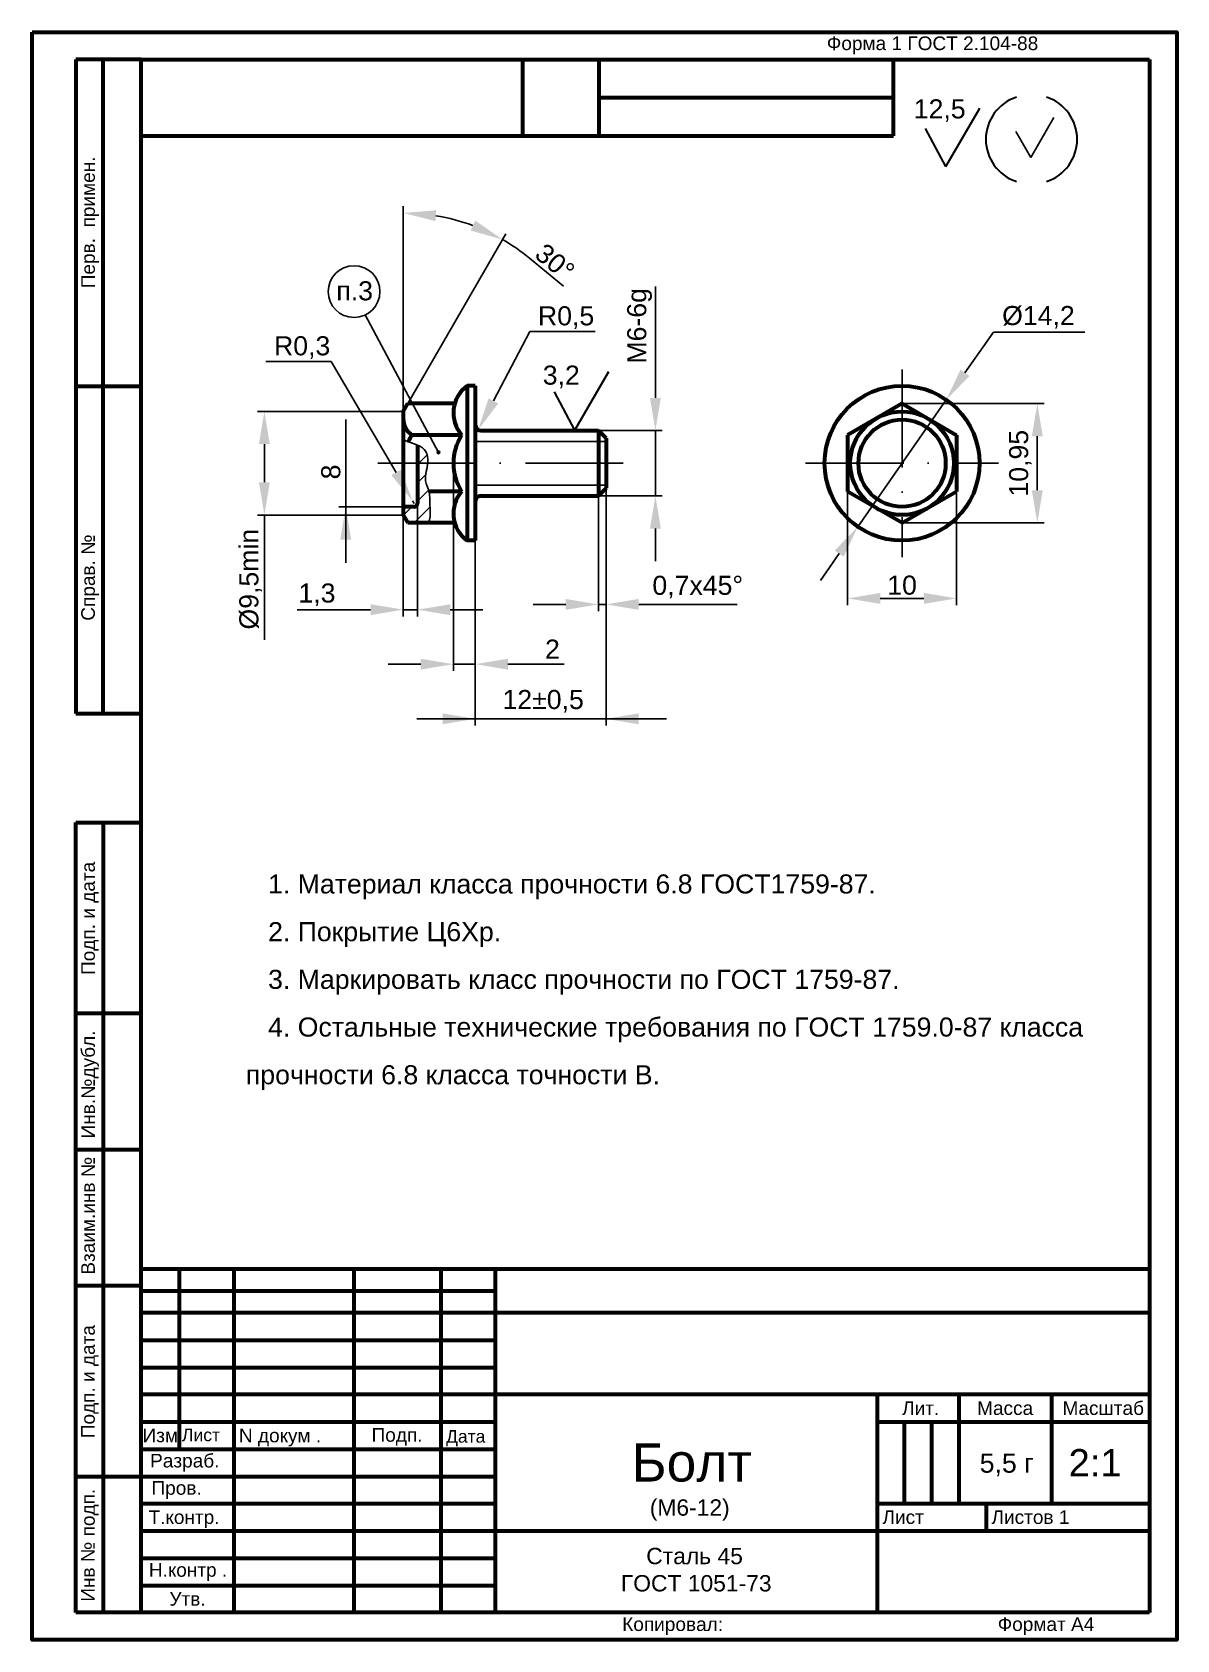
# Model space of a CAD drawing. Extents: x -514 to -304, y 327 to 622.
import ezdxf

# ---------------------------------------------------------------- set-up
doc = ezdxf.new("R2010")
doc.units = 0
doc.linetypes.add('ACAD_ISO04W100', pattern=[30, 24, -3, 0, -3])
doc.linetypes.add('ACAD_ISO10W100', pattern=[18, 12, -3, 0, -3])
doc.layers.get('0').update_dxf_attribs({"linetype": 'CONTINUOUS'})
doc.layers.get('Defpoints').update_dxf_attribs({"linetype": 'CONTINUOUS'})
for name, color, linetype, lineweight in [('Осевуха', 210, 'ACAD_ISO10W100', 25), ('Основная', 41, 'CONTINUOUS', 60), ('Размерная', 91, 'CONTINUOUS', 25), ('текст', 50, 'CONTINUOUS', 25)]:
    doc.layers.add(name, color=color, linetype=linetype, lineweight=lineweight)
doc.styles.get("Standard").update_dxf_attribs({"font": 'arial.ttf'})
doc.dimstyles.new('ISO-25_WS', dxfattribs={"dimtxt": 3.5, "dimasz": 6, "dimexe": 1.25, "dimexo": 0.01, "dimtad": 1, "dimdec": 4, "dimdsep": 46, "dimtxsty": 'STANDARD', "dimcen": 6, "dimadec": 0, "dimazin": 0, "dimtfac": 1, "dimtdec": 4, "dimtmove": 0, "dimatfit": 3, "dimfxl": 1, "dimtolj": 1, "dimtzin": 0, "dimarcsym": 0})

# ---------------------------------------------------------------- blocks, each defined once
blk = doc.blocks.new('*D109')
at = {"layer": 'Defpoints', "color": 0, "linetype": 'Continuous', "transparency": 16777216}
for p in [(-364.11, 537.42), (-344.11, 537.42), (-344.11, 517.8)]:
    blk.add_point(p, dxfattribs=at)
at = {"layer": 'Размерная', "color": 0, "linetype": 'Continuous', "lineweight": -2, "transparency": 16777216}
for p, q in [((-364.11, 537.41), (-364.11, 516.55)), ((-344.11, 537.41), (-344.11, 516.55)), ((-358.11, 517.8), (-350.11, 517.8))]:
    blk.add_line(p, q, dxfattribs=at)
at = {"layer": 'Размерная', "color": 0, "linetype": 'Continuous', "transparency": 16777216}
for points in [[(-358.11, 518.8), (-358.11, 516.8), (-364.11, 517.8)], [(-350.11, 518.8), (-350.11, 516.8), (-344.11, 517.8)]]:
    blk.add_solid(points, dxfattribs=at)
at = {"layer": 'Размерная', "color": 0, "linetype": 'Continuous', "transparency": 16777216, "insert": (-354.11, 520.21), "char_height": 3.5, "attachment_point": 5}
blk.add_mtext('\\A1;10', dxfattribs=at)
blk = doc.blocks.new('*D110')
at = {"layer": 'Defpoints', "color": 0, "linetype": 'Continuous', "transparency": 16777216}
for p in [(-354.11, 553.55), (-354.11, 531.65), (-329.3, 531.65)]:
    blk.add_point(p, dxfattribs=at)
at = {"layer": 'Размерная', "color": 0, "linetype": 'Continuous', "lineweight": -2, "transparency": 16777216}
for p, q in [((-354.1, 553.55), (-328.05, 553.55)), ((-329.3, 547.55), (-329.3, 537.65)), ((-354.1, 531.65), (-328.05, 531.65))]:
    blk.add_line(p, q, dxfattribs=at)
at = {"layer": 'Размерная', "color": 0, "linetype": 'Continuous', "transparency": 16777216}
for points in [[(-330.3, 547.55), (-328.3, 547.55), (-329.3, 553.55)], [(-330.3, 537.65), (-328.3, 537.65), (-329.3, 531.65)]]:
    blk.add_solid(points, dxfattribs=at)
at = {"layer": 'Размерная', "color": 0, "linetype": 'Continuous', "transparency": 16777216, "insert": (-332.4, 542.6), "char_height": 3.5, "attachment_point": 5, "rotation": 90}
blk.add_mtext('\\A1;10,95', dxfattribs=at)
blk = doc.blocks.new('*D112')
at = {"layer": 'Defpoints', "color": 0, "linetype": 'Continuous', "transparency": 16777216}
for p in [(-431.88, 548.71), (-431.41, 549.6)]:
    blk.add_point(p, dxfattribs=at)
at = {"layer": 'Размерная', "color": 0, "linetype": 'Continuous', "lineweight": -2, "transparency": 16777216}
blk.add_line((-422.41, 566.76), (-429.09, 554.03), dxfattribs=at)
at = {"layer": 'Размерная', "color": 0, "linetype": 'Continuous', "transparency": 16777216}
blk.add_solid([(-429.97, 554.49), (-428.2, 553.56), (-431.88, 548.71)], dxfattribs=at)
blk = doc.blocks.new('*D111')
at = {"layer": 'Defpoints', "color": 0, "linetype": 'Continuous', "transparency": 16777216}
for p in [(-409.8125, 545.6), (-408.4125, 545.6), (-409.8125, 516.7)]:
    blk.add_point(p, dxfattribs=at)
at = {"layer": 'Размерная', "color": 0, "linetype": 'Continuous', "lineweight": -2, "transparency": 16777216}
for p, q in [((-409.8125, 545.59), (-409.8125, 515.45)), ((-408.4125, 545.59), (-408.4125, 515.45)), ((-415.8125, 516.7), (-421.8125, 516.7)), ((-409.8125, 516.7), (-408.4125, 516.7)), ((-402.4125, 516.7), (-384.375, 516.7))]:
    blk.add_line(p, q, dxfattribs=at)
at = {"layer": 'Размерная', "color": 0, "linetype": 'Continuous', "transparency": 16777216}
for points in [[(-415.8125, 517.7), (-415.8125, 515.7), (-409.8125, 516.7)], [(-402.4125, 517.7), (-402.4125, 515.7), (-408.4125, 516.7)]]:
    blk.add_solid(points, dxfattribs=at)
blk = doc.blocks.new('*D113')
at = {"layer": 'Defpoints', "color": 0, "linetype": 'Continuous', "transparency": 16777216}
for p in [(-346, 554.25), (-362.22, 530.95)]:
    blk.add_point(p, dxfattribs=at)
at = {"layer": 'Размерная', "color": 0, "linetype": 'Continuous', "lineweight": -2, "transparency": 16777216}
for p, q in [((-337.36, 566.66), (-342.57, 559.18)), ((-362.22, 530.95), (-346, 554.25)), ((-365.65, 526.02), (-369.08, 521.1))]:
    blk.add_line(p, q, dxfattribs=at)
at = {"layer": 'Размерная', "color": 0, "linetype": 'Continuous', "transparency": 16777216}
for points in [[(-343.39, 559.75), (-341.75, 558.61), (-346, 554.25)], [(-366.47, 526.59), (-364.83, 525.45), (-362.22, 530.95)]]:
    blk.add_solid(points, dxfattribs=at)
blk = doc.blocks.new('*D114')
at = {"layer": 'Defpoints', "color": 0, "linetype": 'Continuous', "transparency": 16777216}
for p in [(-436.41, 542.6), (-432.41, 542.6), (-432.41, 505.73)]:
    blk.add_point(p, dxfattribs=at)
at = {"layer": 'Размерная', "color": 0, "linetype": 'Continuous', "lineweight": -2, "transparency": 16777216}
for p, q in [((-436.41, 542.59), (-436.41, 504.48)), ((-432.41, 542.59), (-432.41, 504.48)), ((-442.41, 505.73), (-448.41, 505.73)), ((-436.41, 505.73), (-432.41, 505.73)), ((-426.41, 505.73), (-416.09, 505.73))]:
    blk.add_line(p, q, dxfattribs=at)
at = {"layer": 'Размерная', "color": 0, "linetype": 'Continuous', "transparency": 16777216}
for points in [[(-442.41, 506.73), (-442.41, 504.73), (-436.41, 505.73)], [(-426.41, 506.73), (-426.41, 504.73), (-432.41, 505.73)]]:
    blk.add_solid(points, dxfattribs=at)
at = {"layer": 'Размерная', "color": 0, "linetype": 'Continuous', "transparency": 16777216, "insert": (-418.25, 508.49), "char_height": 3.5, "attachment_point": 5}
blk.add_mtext('\\A1;2', dxfattribs=at)
blk = doc.blocks.new('*D115')
at = {"layer": 'Defpoints', "color": 0, "linetype": 'Continuous', "transparency": 16777216}
for p in [(-445.61, 534.6), (-443.01, 535.63), (-443.01, 515.73)]:
    blk.add_point(p, dxfattribs=at)
at = {"layer": 'Размерная', "color": 0, "linetype": 'Continuous', "lineweight": -2, "transparency": 16777216}
for p, q in [((-445.61, 534.59), (-445.61, 514.48)), ((-443.01, 535.62), (-443.01, 514.48)), ((-451.61, 515.73), (-465.1, 515.73)), ((-443.01, 515.73), (-445.61, 515.73)), ((-437.01, 515.73), (-431.01, 515.73))]:
    blk.add_line(p, q, dxfattribs=at)
at = {"layer": 'Размерная', "color": 0, "linetype": 'Continuous', "transparency": 16777216}
for points in [[(-451.61, 516.73), (-451.61, 514.73), (-445.61, 515.73)], [(-437.01, 516.73), (-437.01, 514.73), (-443.01, 515.73)]]:
    blk.add_solid(points, dxfattribs=at)
at = {"layer": 'Размерная', "color": 0, "linetype": 'Continuous', "transparency": 16777216, "insert": (-461.45, 518.46), "char_height": 3.5, "attachment_point": 5}
blk.add_mtext('\\A1;1,3', dxfattribs=at)
blk = doc.blocks.new('*D116')
at = {"layer": 'Defpoints', "color": 0, "linetype": 'Continuous', "transparency": 16777216}
for p in [(-445.6125, 552.1), (-471.1, 533.1), (-445.6125, 533.1)]:
    blk.add_point(p, dxfattribs=at)
at = {"layer": 'Размерная', "color": 0, "linetype": 'Continuous', "lineweight": -2, "transparency": 16777216}
for p, q in [((-445.6225, 552.1), (-472.35, 552.1)), ((-471.1, 546.1), (-471.1, 539.1)), ((-445.6225, 533.1), (-472.35, 533.1)), ((-471.1, 533.1), (-471.1, 510.175))]:
    blk.add_line(p, q, dxfattribs=at)
at = {"layer": 'Размерная', "color": 0, "linetype": 'Continuous', "transparency": 16777216}
for points in [[(-472.1, 546.1), (-470.1, 546.1), (-471.1, 552.1)], [(-472.1, 539.1), (-470.1, 539.1), (-471.1, 533.1)]]:
    blk.add_solid(points, dxfattribs=at)
blk = doc.blocks.new('*D117')
at = {"layer": 'Defpoints', "color": 0, "linetype": 'Continuous', "transparency": 16777216}
for p in [(-439.29, 587.97), (-445.61, 552.1), (-445.61, 552.1), (-444.78, 553.55), (-445.61, 533.1)]:
    blk.add_point(p, dxfattribs=at)
at = {"layer": 'Размерная', "color": 0, "linetype": 'Continuous', "lineweight": -2, "transparency": 16777216}
for p, q in [((-445.61, 552.11), (-445.61, 589.77)), ((-444.77, 553.56), (-426.78, 584.72)), ((-422.47, 580.22), (-416.2, 575.07))]:
    blk.add_line(p, q, dxfattribs=at)
for start, end in [(69.4494, 80.5506), (50.5506, 60)]:
    blk.add_arc((-445.61, 552.1), 36.42, start, end, dxfattribs=at)
at = {"layer": 'Размерная', "color": 0, "linetype": 'Continuous', "transparency": 16777216}
for points in [[(-439.72, 587.03), (-439.55, 589.02), (-445.61, 588.52)], [(-432.4, 587.11), (-433.25, 585.3), (-427.4, 583.64)]]:
    blk.add_solid(points, dxfattribs=at)
at = {"layer": 'Размерная', "color": 0, "linetype": 'Continuous', "transparency": 16777216, "insert": (-417.8, 579.51), "char_height": 3.5, "attachment_point": 5, "rotation": 320.5506}
blk.add_mtext('\\A1;30°', dxfattribs=at)
blk = doc.blocks.new('*D118')
at = {"layer": 'Defpoints', "color": 0, "linetype": 'Continuous', "transparency": 16777216}
for p in [(-409.81, 548.6), (-409.81, 536.6), (-399.36, 536.6)]:
    blk.add_point(p, dxfattribs=at)
at = {"layer": 'Размерная', "color": 0, "linetype": 'Continuous', "lineweight": -2, "transparency": 16777216}
for p, q in [((-399.36, 554.6), (-399.36, 575.02)), ((-409.8, 548.6), (-398.11, 548.6)), ((-399.36, 536.6), (-399.36, 548.6)), ((-409.8, 536.6), (-398.11, 536.6)), ((-399.36, 530.6), (-399.36, 524.6))]:
    blk.add_line(p, q, dxfattribs=at)
at = {"layer": 'Размерная', "color": 0, "linetype": 'Continuous', "transparency": 16777216}
for points in [[(-400.36, 554.6), (-398.36, 554.6), (-399.36, 548.6)], [(-400.36, 530.6), (-398.36, 530.6), (-399.36, 536.6)]]:
    blk.add_solid(points, dxfattribs=at)
at = {"layer": 'Размерная', "color": 0, "linetype": 'Continuous', "transparency": 16777216, "insert": (-402.26, 567.81), "char_height": 3.5, "attachment_point": 5, "rotation": 90}
blk.add_mtext('\\A1;M6-6g', dxfattribs=at)
blk = doc.blocks.new('*D119')
at = {"layer": 'Defpoints', "color": 0, "linetype": 'Continuous', "transparency": 16777216}
for p in [(-443.92, 535.72), (-443.61, 535.2)]:
    blk.add_point(p, dxfattribs=at)
at = {"layer": 'Размерная', "color": 0, "linetype": 'Continuous', "lineweight": -2, "transparency": 16777216}
for p, q in [((-458.83, 561.26), (-446.94, 540.9)), ((-443.61, 535.2), (-443.92, 535.72))]:
    blk.add_line(p, q, dxfattribs=at)
at = {"layer": 'Размерная', "color": 0, "linetype": 'Continuous', "transparency": 16777216}
blk.add_solid([(-446.08, 541.4), (-447.8, 540.39), (-443.92, 535.72)], dxfattribs=at)
blk = doc.blocks.new('frame')
at = {"color": 7, "lineweight": 60}
blk.add_lwpolyline([(-1208.8, 620.2), (-998.8, 620.2), (-998.8, 325.2), (-1208.8, 325.2)], close=True, dxfattribs=at)

msp = doc.modelspace()

# ---------------------------------------------------------------- hatches: boundary and pattern name
at = {"layer": 'текст', "linetype": 'Continuous'}
h = msp.add_hatch(dxfattribs=at)
h.set_pattern_fill('ANSI31', scale=0.75, style=0)
h.set_pattern_definition([(45, (-729.4, 326.7), (-1.683798, 1.683798), [])])
edge = h.paths.add_edge_path()
edge.add_arc((-443.6125, 535.2), 0.6, -90, 0, ccw=False)
edge.add_line((-443.6125, 534.6), (-445.6125, 534.6))
edge.add_line((-445.6125, 534.6), (-445.6125, 533.1))
edge.add_line((-445.6125, 533.1), (-444.77534, 531.65))
edge.add_line((-444.77534, 531.65), (-440.99203, 531.65))
edge.add_spline(control_points=[(-440.99203, 531.65), (-440.85913, 532.02726), (-440.61995, 532.92002), (-440.78147, 534.87325), (-440.60861, 537.12931), (-441.93101, 539.753), (-441.23853, 541.47797), (-441.12857, 542.6)], knot_values=[4.157928021, 4.157928021, 4.157928021, 4.157928021, 4.756075398, 5.556075398, 7.059405036, 8.103435687, 9.719517535, 9.719517535, 9.719517535, 9.719517535], degree=3, periodic=0)
edge.add_line((-441.12857, 542.6), (-443.0125, 542.6))
edge.add_line((-443.0125, 542.6), (-443.0125, 535.2))
edge = h.paths.add_edge_path()
edge.add_spline(control_points=[(-441.12857, 542.6), (-441.12207, 542.6664), (-441.05887, 543.44387), (-441.26403, 544.96817), (-442.39035, 545.64899), (-443.0125, 545.9165)], knot_values=[2.069990152, 2.069990152, 2.069990152, 2.069990152, 2.165632581, 3.185436483, 4.157928021, 4.157928021, 4.157928021, 4.157928021], degree=3, periodic=0)
edge.add_line((-443.0125, 545.9165), (-443.0125, 542.6))
edge.add_line((-443.0125, 542.6), (-441.12857, 542.6))
msp.add_hatch(color=7, dxfattribs=at).paths.add_polyline_path([(-438.9, 544.6, 1), (-439.4, 544.6, 1)])

# ---------------------------------------------------------------- linework, layer by layer
at = {"color": 7, "lineweight": 60}
for p, q in [((-505.7, 616.7), (-505.7, 496.7)), ((-493.7, 616.7), (-505.7, 616.7)), ((-500.7, 496.7), (-500.7, 616.7)), ((-493.7, 331.7), (-493.7, 616.7)), ((-493.7, 616.7), (-308.7, 616.7)), ((-423.7, 602.7), (-423.7, 616.7)), ((-409.7, 602.7), (-409.7, 616.7)), ((-355.7, 602.7), (-355.7, 616.7)), ((-308.7, 616.7), (-308.7, 331.7)), ((-409.7, 609.7), (-355.7, 609.7)), ((-493.7, 602.7), (-423.7, 602.7)), ((-423.7, 602.7), (-409.7, 602.7)), ((-409.7, 602.7), (-355.7, 602.7)), ((-493.7, 556.7), (-505.7, 556.7)), ((-505.7, 496.7), (-493.7, 496.7)), ((-505.7, 331.7), (-505.7, 476.7)), ((-505.7, 476.7), (-493.7, 476.7)), ((-500.7, 476.7), (-500.7, 331.7)), ((-505.7, 441.7), (-493.7, 441.7)), ((-505.7, 416.7), (-493.7, 416.7)), ((-308.7, 394.7), (-493.7, 394.7)), ((-486.7, 394.7), (-486.7, 361.7)), ((-476.7, 394.7), (-476.7, 331.7)), ((-454.7, 394.7), (-454.7, 331.7)), ((-438.7, 394.7), (-438.7, 331.7)), ((-428.7, 331.7), (-428.7, 394.7)), ((-505.7, 391.7), (-493.7, 391.7)), ((-428.7, 390.7), (-493.7, 390.7)), ((-308.7, 386.7), (-493.7, 386.7)), ((-493.7, 381.7), (-428.7, 381.7)), ((-493.7, 376.7), (-428.7, 376.7)), ((-308.7, 371.7), (-493.7, 371.7)), ((-358.7, 371.7), (-358.7, 331.7)), ((-343.7, 371.7), (-343.7, 351.7)), ((-326.7, 371.7), (-326.7, 351.7)), ((-493.7, 366.7), (-428.7, 366.7)), ((-358.7, 366.7), (-308.7, 366.7)), ((-353.7, 366.7), (-353.7, 351.7)), ((-348.7, 366.7), (-348.7, 351.7)), ((-493.7, 361.7), (-428.7, 361.7)), ((-505.7, 356.7), (-428.7, 356.7)), ((-493.7, 351.7), (-428.7, 351.7)), ((-358.7, 351.7), (-308.7, 351.7)), ((-338.7, 351.7), (-338.7, 346.7)), ((-493.7, 346.7), (-308.7, 346.7)), ((-493.7, 341.7), (-428.7, 341.7)), ((-493.7, 336.7), (-428.7, 336.7)), ((-493.7, 331.7), (-505.7, 331.7)), ((-308.7, 331.7), (-493.7, 331.7))]:
    msp.add_line(p, q, dxfattribs=at)
at = {"layer": 'Осевуха', "color": 7, "ltscale": 1.5}
for p, q in [((-354.1125, 559.8125), (-354.1125, 525.3875)), ((-450.3125, 542.6), (-405.3, 542.6)), ((-371.81563, 542.6), (-336.40937, 542.6))]:
    msp.add_line(p, q, dxfattribs=at)
at = {"layer": 'Осевуха', "color": 7, "linetype": 'Continuous'}
for p, q in [((-432.4125, 546.6), (-408.4125, 546.6)), ((-432.4125, 538.6), (-408.4125, 538.6))]:
    msp.add_line(p, q, dxfattribs=at)
at = {"layer": 'Основная', "color": 7, "linetype": 'Continuous'}
for p, q in [((-432.4125, 556.8), (-433.9125, 556.8)), ((-433.9125, 556.8), (-433.9125, 528.4)), ((-432.4125, 556.8), (-432.4125, 536.1)), ((-445.6125, 552.1), (-444.77534, 553.55)), ((-445.6125, 552.1), (-445.6125, 533.1)), ((-436.18364, 553.55), (-444.77534, 553.55)), ((-354.1125, 553.55), (-364.1125, 547.7765)), ((-354.1125, 553.55), (-344.1125, 547.7765)), ((-434.9125, 547.7765), (-444.0125, 547.7765)), ((-443.0125, 545.9165), (-443.0125, 535.2)), ((-431.4125, 548.6), (-409.8125, 548.6)), ((-409.8125, 548.6), (-409.8125, 536.6)), ((-409.8125, 548.6), (-408.4125, 547.2)), ((-408.4125, 547.2), (-408.4125, 538)), ((-434.9125, 537.4235), (-440.91859, 537.4235)), ((-409.8125, 536.6), (-408.4125, 538)), ((-354.1125, 531.65), (-364.1125, 537.4235)), ((-354.1125, 531.65), (-344.1125, 537.4235)), ((-443.6125, 534.6), (-445.6125, 534.6)), ((-432.4125, 536.1), (-432.4125, 528.4)), ((-431.4125, 536.6), (-409.8125, 536.6)), ((-445.6125, 533.1), (-444.77534, 531.65)), ((-436.18364, 531.65), (-444.77534, 531.65)), ((-432.4125, 528.4), (-433.9125, 528.4))]:
    msp.add_line(p, q, dxfattribs=at)
at = {"layer": 'Основная', "color": 7, "ltscale": 1.5}
for p, q in [((-364.1125, 547.7765), (-364.1125, 537.4235)), ((-344.1125, 547.7765), (-344.1125, 537.4235))]:
    msp.add_line(p, q, dxfattribs=at)
at = {"layer": 'Основная', "color": 7, "linetype": 'Continuous'}
for radius in [14.2, 9.48768, 8]:
    msp.add_circle((-354.1125, 542.6), radius, dxfattribs=at)
for centre, radius, start, end in [((-430.25835, 551.82788), 6.17048, 126.3131681, 221.0392079), ((-442.21069, 550.66325), 3.40292, 178.5391889, 238.0289515), ((-431.4125, 549.6), 1, 180, 270), ((-436.43871, 542.6), 9.17379, 145.6483597, 154.4810228), ((-426.73045, 542.6), 9.68205, 147.6798712, 212.32012), ((-430.25835, 533.37212), 6.17048, 138.9607921, 233.6868319), ((-443.6125, 535.2), 0.6, 270, 0), ((-431.4125, 535.6), 1, 90, 180)]:
    msp.add_arc(centre, radius, start, end, dxfattribs=at)
at = {"layer": 'Размерная', "color": 7, "lineweight": 30}
for p, q in [((-346.06248, 597.02376), (-339.81248, 607.77376)), ((-346.06248, 597.02376), (-349.81248, 604.02376)), ((-414.12498, 548.67376), (-407.87498, 559.42376)), ((-414.12498, 548.67376), (-417.87498, 555.67376))]:
    msp.add_line(p, q, dxfattribs=at)
at = {"layer": 'Размерная', "color": 7, "linetype": 'Continuous'}
for p, q in [((-330.49531, 598.7), (-326.24531, 606.06122)), ((-330.49531, 598.7), (-333.24531, 603.46314)), ((-439.15, 544.6), (-452.59847, 569.81588)), ((-422.40613, 566.76062), (-410.4125, 566.76062)), ((-337.36419, 566.66286), (-320.6, 566.66286)), ((-470.82652, 561.26062), (-458.83289, 561.26062)), ((-456.16679, 550.6), (-456.16679, 534.6)), ((-408.4125, 537.99), (-408.4125, 494.45)), ((-445.62292, 534.6), (-457.41679, 534.6)), ((-456.16679, 534.6), (-456.16679, 524.3)), ((-432.4125, 528.39), (-432.4125, 494.45)), ((-397.3, 495.7), (-443.1, 495.7))]:
    msp.add_line(p, q, dxfattribs=at)
at = {"layer": 'Размерная', "linetype": 'Continuous'}
msp.add_lwpolyline([(-513.7, 621.7), (-303.7, 621.7), (-303.7, 326.7), (-513.7, 326.7)], close=True, dxfattribs=at)
at = {"layer": 'Размерная', "color": 7, "linetype": 'Continuous'}
msp.add_circle((-454.65, 574.1), 4.75, dxfattribs=at)
at = {"layer": 'Размерная', "color": 7, "lineweight": 30}
for centre, start, end in [((-330.61324, 602.03625), 107.9034043, 252.0965957), ((-330.11173, 602.03625), 287.9034043, 72.0965957)]:
    msp.add_arc(centre, 8.12993, start, end, dxfattribs=at)
at = {"layer": 'Размерная', "color": 7, "linetype": 'Continuous'}
msp.add_open_spline([(-445.6125, 546.93854), (-445.3246, 546.80263), (-443.89137, 546.17396), (-441.34793, 545.59153), (-440.90007, 542.26405), (-441.96139, 539.81327), (-440.60861, 537.12931), (-440.78147, 534.87325), (-440.61995, 532.92002), (-440.85913, 532.02726), (-440.99203, 531.65)], degree=3, knots=[0.739782496, 0.739782496, 0.739782496, 0.739782496, 1.216127478, 3.04248169, 4.062285593, 5.77400987, 6.81804052, 8.321370158, 9.121370158, 9.719517535, 9.719517535, 9.719517535, 9.719517535], dxfattribs=at)
for points in [[(-455.16679, 528.6), (-457.16679, 528.6), (-456.16679, 534.6)], [(-438.4125, 494.7), (-438.4125, 496.7), (-432.4125, 495.7)], [(-402.4125, 494.7), (-402.4125, 496.7), (-408.4125, 495.7)]]:
    msp.add_solid(points, dxfattribs=at)
at = {"layer": 'текст', "color": 7, "linetype": 'Continuous'}
msp.add_circle((-439.15, 544.6), 0.25, dxfattribs=at)

# ---------------------------------------------------------------- block references
at = {"layer": 'Размерная', "linetype": 'Continuous'}
msp.add_blockref('frame', (695.1, 1.5), dxfattribs=at)

# ---------------------------------------------------------------- texts
at = {"color": 7, "lineweight": 25, "char_height": 2.5, "attachment_point": 1, "rotation": 90}
for s, insert, width in [('{\\fArial|b0|i0|c204|p34;Перв.  примен.}', (-504.7, 574.7), 95), ('{\\fArial|b0|i0|c204|p34;Подп. и дата}', (-504.7133, 363.7), 26), ('{\\fArial|b0|i0|c204|p34;Инв № подп.}', (-504.7133, 333.7), 26)]:
    msp.add_mtext(s, dxfattribs=dict(at, insert=insert, width=width))
at = {"color": 7, "lineweight": 60, "insert": (-504.7, 448.7), "char_height": 2.5, "width": 41, "attachment_point": 1, "rotation": 90}
msp.add_mtext('{\\fArial|b0|i0|c204|p34;Подп. и дата}', dxfattribs=at)
at = {"color": 7, "lineweight": 25}
for s, insert, char_height, width, attachment_point in [('{\\fArial|b0|i0|c204|p34;Лит.}', (-350.7, 369.2), 2.5, 10, 5), ('{\\fArial|b0|i0|c204|p34;Масса}', (-335.2, 369.2), 2.5, 13, 5), ('{\\fArial|b0|i0|c204|p34;Масштаб}', (-317.2, 369.2), 2.5, 15, 5), ('{\\fArial|b0|i0|c204|p34;Изм}', (-490.2, 364.2), 2.5, 5, 5), ('{\\fArial|b0|i0|c204|p34;Лист}', (-486.2138, 365.44538), 2.3, 25, 1), ('{\\fArial|b0|i0|c204|p34;Разраб.}', (-485.7, 359.2), 2.5, 14, 5), ('{\\fArial|b0|i0|c204|p34;Болт}', (-392.7, 359.2), 7, 42, 5), ('{\\fArial|b0|i0|c204|p34;5,5 г}', (-334.9, 358.8), 3.5, 42, 5), ('{\\fArial|b0|i0|c204|p34;2:1}', (-318.7, 359.2), 5, 42, 5), ('{\\fArial|b0|i0|c204|p34;Пров.}', (-487.2, 354.2), 2.5, 15, 5), ('{\\fArial|b0|i0|c204|p34;(М6-}12{\\fArial|b0|i0|c204|p34;)}', (-400.4, 352.48193), 3, 18.7, 1), ('{\\fArial|b0|i0|c204|p34;Лист}', (-357.7, 349.2), 2.5, 15, 4), ('{\\fArial|b0|i0|c204|p34;Листов 1}', (-337.7, 349.2), 2.5, 15, 4), ('{\\fArial|b0|i0|c204|p34;    Сталь 45\\PГОСТ 1051-73}', (-405.7, 343.58193), 3, 45, 1), ('{\\fArial|b0|i0|c204|p34;Утв.}', (-485.2, 334.2), 2.5, 15, 5), ('{\\fArial|b0|i0|c204|p34;Копировал:}', (-396.2, 329.2), 2.5, 23, 5), ('{\\fArial|b0|i0|c204|p34;Формат А4}', (-327.7, 329.2), 2.5, 30, 5)]:
    msp.add_mtext(s, dxfattribs=dict(at, insert=insert, char_height=char_height, width=width, attachment_point=attachment_point))
at = {"color": 7, "char_height": 2.5}
for s, insert, width, attachment_point in [('{\\fArial|b0|i0|c204|p34;N докум .}', (-475.76643, 365.44538), 20, 1), ('{\\fArial|b0|i0|c204|p34;Подп.}', (-446.76643, 363.94538), 14, 5), ('{\\fArial|b0|i0|c204|p34;Т.контр.}', (-485.82732, 348.83659), 15.9654, 5), ('{\\fArial|b0|i0|c204|p34;Н.контр .}', (-492.29189, 340.78143), 17, 1)]:
    msp.add_mtext(s, dxfattribs=dict(at, insert=insert, width=width, attachment_point=attachment_point))
at = {"color": 7, "lineweight": 15, "insert": (-437.76912, 365.18439), "char_height": 2.3, "width": 8, "attachment_point": 1}
msp.add_mtext('{\\fArial|b0|i0|c204|p34;Дата}', dxfattribs=at)
at = {"layer": 'Основная', "color": 7, "linetype": 'ACAD_ISO04W100', "lineweight": 25, "insert": (-367.9084, 620.90506), "char_height": 2.5, "width": 57, "attachment_point": 1}
msp.add_mtext('{\\fArial|b0|i0|c204|p34;Форма 1 ГОСТ 2.104-88}', dxfattribs=at)
at = {"layer": 'Основная', "color": 7, "linetype": 'ACAD_ISO04W100', "char_height": 2.5, "attachment_point": 1, "rotation": 90}
for s, insert, width in [('{\\fArial|b0|i0|c204|p34;Справ. №}', (-504.7, 513.7), 20), ('{\\fArial|b0|i0|c204|p34;Инв.№дубл.}', (-504.7, 418.7), 32)]:
    msp.add_mtext(s, dxfattribs=dict(at, insert=insert, width=width))
at = {"layer": 'Основная', "color": 7, "linetype": 'ACAD_ISO04W100', "lineweight": 25, "insert": (-504.7, 393.7), "char_height": 2.5, "width": 23, "attachment_point": 1, "rotation": 90}
msp.add_mtext('{\\fArial|b0|i0|c204|p34;Взаим.инв №}', dxfattribs=at)
at = {"layer": 'Размерная', "color": 7, "linetype": 'Continuous', "char_height": 3.5, "attachment_point": 1}
for s, insert, width in [('{\\fArial|b0|i0|c204|p34;п.3}', (-457.9, 575.98938), 9.25), ('R0,5', (-420.9125, 571.4), 21.75), ('%%c14,2', (-335.75, 571.45), 21.75), ('R0,3', (-469.33289, 565.9), 21.75), ('0,7x45°', (-399.9125, 521.95), 21.75), ('12±{\\fArial|b0|i0|c204|p34;0,5}', (-427.4125, 501), 17.0125)]:
    msp.add_mtext(s, dxfattribs=dict(at, insert=insert, width=width))
at = {"layer": 'Размерная', "color": 7, "linetype": 'Continuous', "insert": (-458.89513, 541), "char_height": 3.5, "attachment_point": 5, "rotation": 90}
msp.add_mtext('8', dxfattribs=at)
at = {"layer": 'Размерная', "color": 7, "linetype": 'Continuous', "insert": (-475.7, 512.08932), "char_height": 3.5, "width": 21.5106812, "attachment_point": 1, "rotation": 90}
msp.add_mtext('{\\fArial|b0|i0|c204|p34;%%c}9{\\fArial|b0|i0|c204|p34;,}5min', dxfattribs=at)
at = {"layer": 'текст', "color": 7, "char_height": 3.5, "width": 19.6124836, "attachment_point": 1}
for s, insert in [('1{\\fArial|b0|i0|c204|p34;2},{\\fArial|b0|i0|c204|p34;5}', (-351.96248, 609.37376)), ('{\\fArial|b0|i0|c204|p34;3},{\\fArial|b0|i0|c204|p34;2}', (-420.02498, 560.52376))]:
    msp.add_mtext(s, dxfattribs=dict(at, insert=insert))
at = {"layer": 'текст', "color": 7, "lineweight": 30, "insert": (-475.85, 467.15), "char_height": 3.5, "width": 161.9, "attachment_point": 1, "line_spacing_factor": 1.5}
msp.add_mtext('{\\fArial|b0|i0|c204|p34;    }1. {\\fArial|b0|i0|c204|p34;Материал класса прочности 6.8 ГОСТ1759-87.\\P    2. Покрытие Ц6Хр.\\P    3. Маркировать класс прочности по ГОСТ 1759-87.\\P    4. Остальные технические требования по ГОСТ 1759.0-87 класса\\P прочности 6.8 класса точности В.}', dxfattribs=at)

# ---------------------------------------------------------------- dimensions: what is measured, and where the dimension line sits
at = {"layer": 'Размерная', "color": 7, "linetype": 'Continuous'}
dim = msp.add_angular_dim_2l(base=(-439.28793, 587.96844), line1=((-445.6125, 552.1), (-445.6125, 533.1)), line2=((-445.6125, 552.1), (-444.77534, 553.55)), dimstyle='ISO-25_WS', dxfattribs=at)
dim.commit()
dim.dimension.update_dxf_attribs({"geometry": '*D117', "text_midpoint": (-417.80416, 579.51003)})
for base, p1, p2, text, picture, middle in [((-399.3625, 536.6), (-409.8125, 548.6), (-409.8125, 536.6), 'M6-6g', '*D118', (-399.3625, 567.80958)), ((-471.1, 533.1), (-445.6125, 552.1), (-445.6125, 533.1), ' ', '*D116', (-471.1, 510.8))]:
    dim = msp.add_linear_dim(base=base, p1=p1, p2=p2, angle=90, text=text, dimstyle='ISO-25_WS', dxfattribs=at)
    dim.commit()
    dim.dimension.update_dxf_attribs({"geometry": picture, "text_midpoint": middle, "dimtype": 160})
for center, mpoint, picture, middle in [((-431.4125, 549.6), (-431.87721, 548.71454), '*D112', (-422.40613, 566.76062)), ((-443.6125, 535.2), (-443.91509, 535.71811), '*D119', (-458.83289, 561.26062))]:
    dim = msp.add_radius_dim(center=center, mpoint=mpoint, text=' ', dimstyle='ISO-25_WS', override={"dimtmove": 1}, dxfattribs=at)
    dim.commit()
    dim.dimension.update_dxf_attribs({"geometry": picture, "text_midpoint": middle, "dimtype": 164})
dim = msp.add_diameter_dim_2p(p1=(-362.22453, 530.94517), p2=(-346.00047, 554.25483), text=' ', dimstyle='ISO-25_WS', dxfattribs=at)
dim.commit()
dim.dimension.update_dxf_attribs({"geometry": '*D113', "text_midpoint": (-337.36419, 566.66286), "dimtype": 163})
dim = msp.add_linear_dim(base=(-329.3, 531.65), p1=(-354.1125, 553.55), p2=(-354.1125, 531.65), angle=90, text='10,95', dimstyle='ISO-25_WS', override={"dimgap": 1}, dxfattribs=at)
dim.commit()
dim.dimension.update_dxf_attribs({"geometry": '*D110', "text_midpoint": (-332.40334, 542.6)})
for base, p1, p2, text, picture, middle in [((-409.8125, 516.7), (-408.4125, 545.6), (-409.8125, 545.6), ' ', '*D111', (-385, 516.7)), ((-443.0125, 515.72973), (-445.6125, 534.6), (-443.0125, 535.63279), '1,3', '*D115', (-461.4522, 515.72973))]:
    dim = msp.add_linear_dim(base=base, p1=p1, p2=p2, text=text, dimstyle='ISO-25_WS', dxfattribs=at)
    dim.commit()
    dim.dimension.update_dxf_attribs({"geometry": picture, "text_midpoint": middle, "dimtype": 160})
dim = msp.add_linear_dim(base=(-432.4125, 505.72973), p1=(-436.4125, 542.6), p2=(-432.4125, 542.6), text='2', dimstyle='ISO-25_WS', override={"dimgap": 1}, dxfattribs=at)
dim.commit()
dim.dimension.update_dxf_attribs({"geometry": '*D114', "text_midpoint": (-418.25339, 505.72973), "dimtype": 160})
dim = msp.add_linear_dim(base=(-344.1125, 517.8), p1=(-364.1125, 537.4235), p2=(-344.1125, 537.4235), text='10', dimstyle='ISO-25_WS', dxfattribs=at)
dim.commit()
dim.dimension.update_dxf_attribs({"geometry": '*D109', "text_midpoint": (-354.1125, 520.21201)})

doc.saveas('drawing.dxf')
